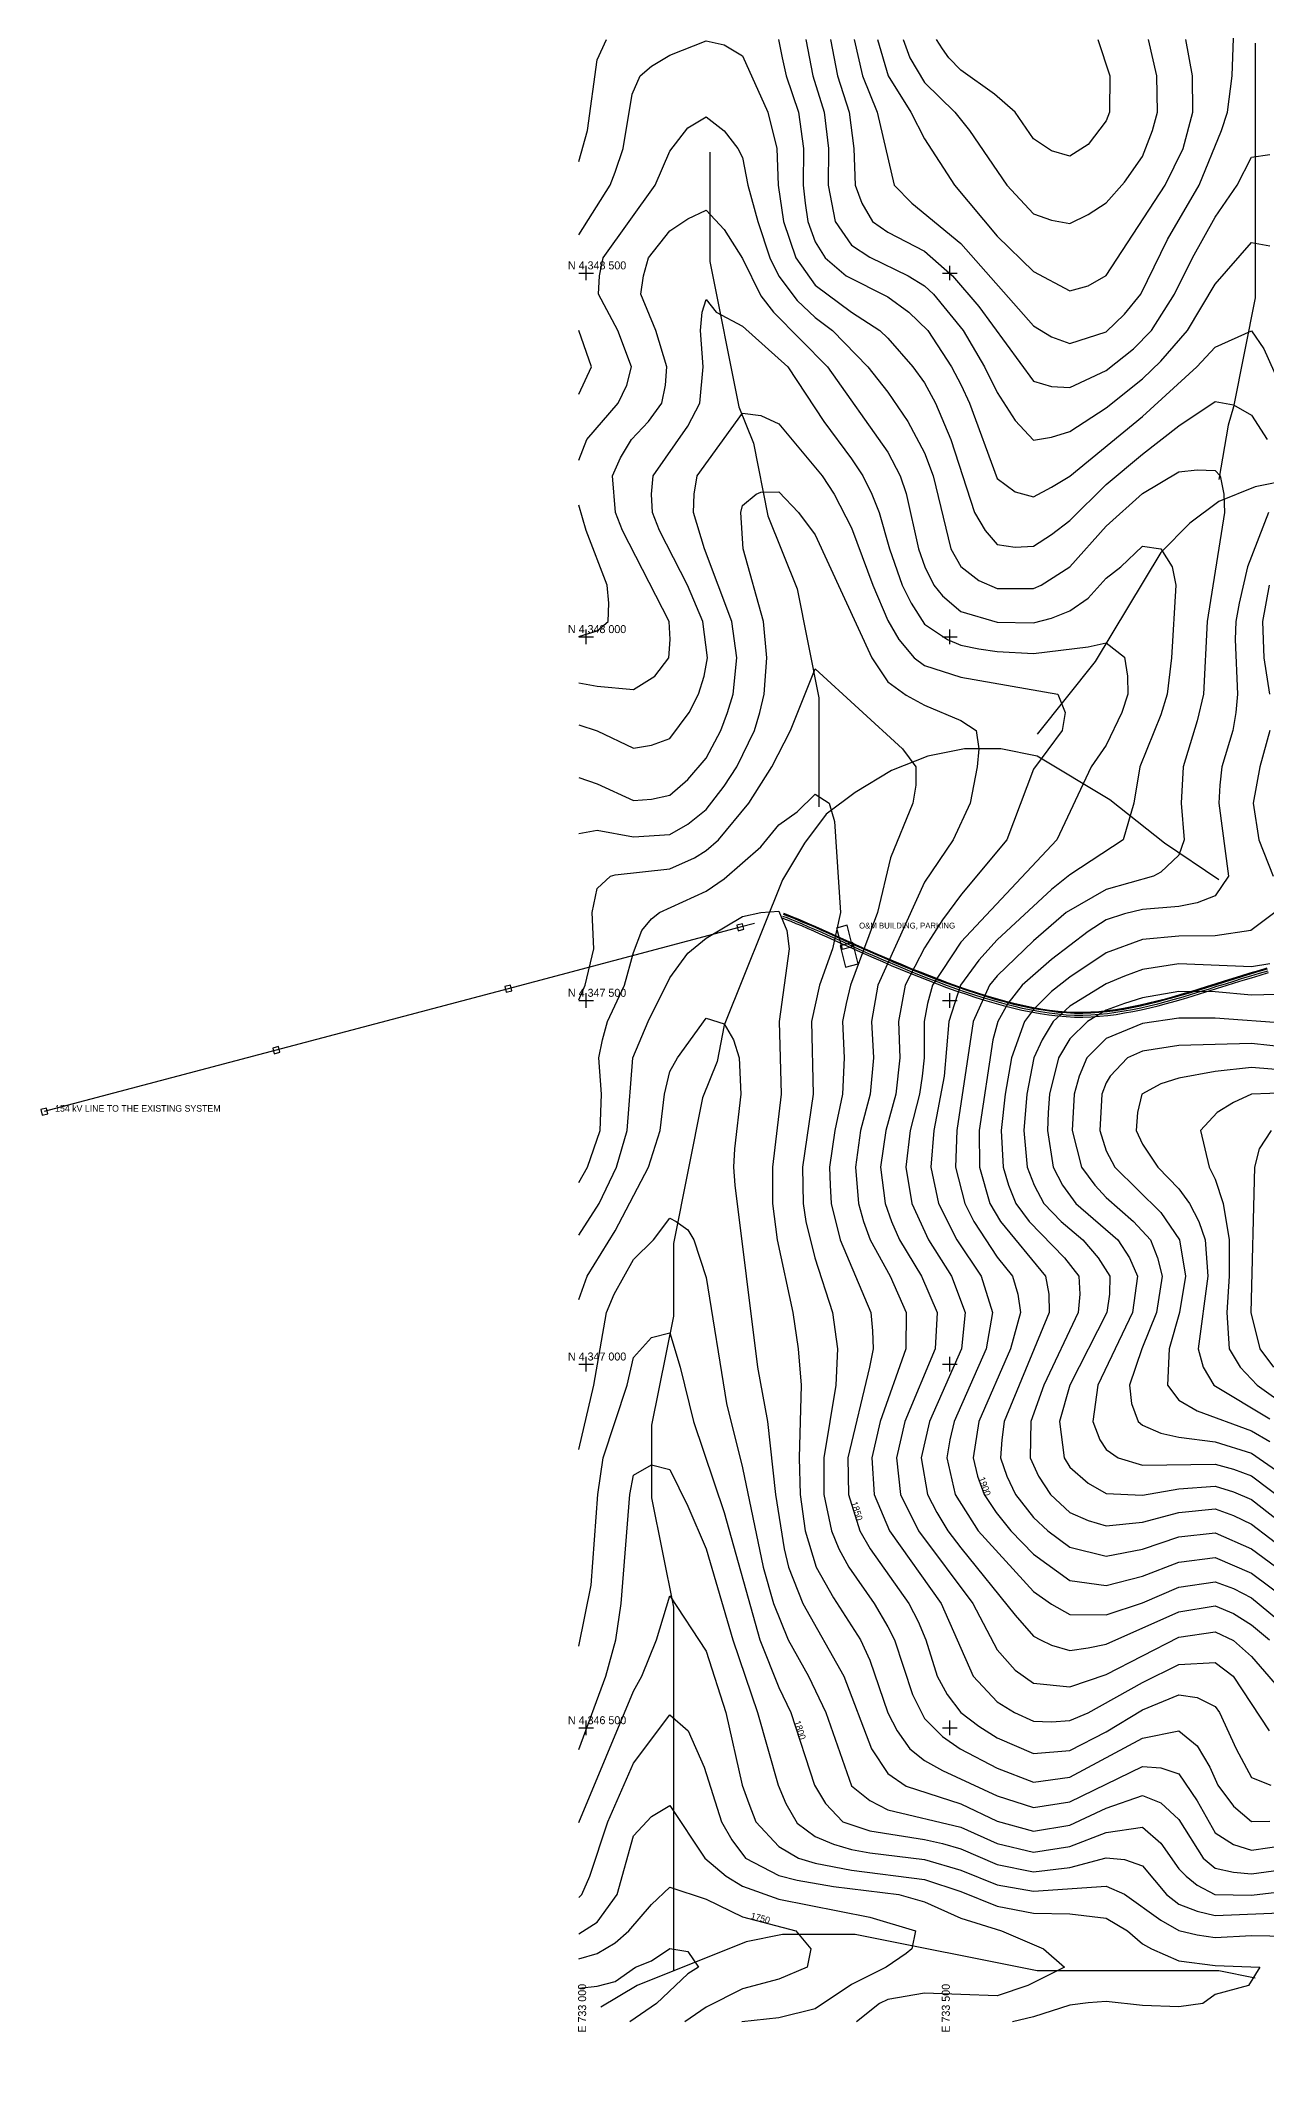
# Model space of a CAD drawing. Header units: metres. Extents: x 732250 to 738810, y 4346021 to 4350226.
# Drawn here: x 732250 to 733935, y 4346021 to 4348819 of the extents above; entities that cross this region are included whole.
import ezdxf
from ezdxf.enums import TextEntityAlignment as Align

# ---------------------------------------------------------------- set-up
doc = ezdxf.new("R2010")
doc.units = ezdxf.units.M
for name, color, linetype in [('GRID-COORDINATES', 8, 'Continuous'), ('MV-CABLE-33KV', 1, 'Continuous'), ('O&M-BUILDING', 2, 'Continuous'), ('OHL-154KV-CONNECTION', 6, 'Continuous'), ('ROAD-ACCESS-5.5M', 41, 'Continuous'), ('STREAM', 150, 'Continuous'), ('TOPO-CONTOUR-MAJOR', 8, 'Continuous'), ('TOPO-CONTOUR-MINOR', 252, 'Continuous'), ('TOPO-TEXT', 8, 'Continuous'), ('TRACK-EDGE', 41, 'Continuous')]:
    doc.layers.add(name, color=color, linetype=linetype)

msp = doc.modelspace()

# ---------------------------------------------------------------- linework, layer by layer
at = {"layer": 'GRID-COORDINATES'}
for p, q in [((732990, 4348500), (733010, 4348500)), ((733000, 4348490), (733000, 4348510)), ((733490, 4348500), (733510, 4348500)), ((733500, 4348490), (733500, 4348510)), ((732990, 4348000), (733010, 4348000)), ((733000, 4347990), (733000, 4348010)), ((733490, 4348000), (733510, 4348000)), ((733500, 4347990), (733500, 4348010)), ((732990, 4347500), (733010, 4347500)), ((733000, 4347490), (733000, 4347510)), ((733490, 4347500), (733510, 4347500)), ((733500, 4347490), (733500, 4347510)), ((732990, 4347000), (733010, 4347000)), ((733000, 4346990), (733000, 4347010)), ((733490, 4347000), (733510, 4347000)), ((733500, 4346990), (733500, 4347010)), ((732990, 4346500), (733010, 4346500)), ((733000, 4346490), (733000, 4346510)), ((733490, 4346500), (733510, 4346500)), ((733500, 4346490), (733500, 4346510))]:
    msp.add_line(p, q, dxfattribs=at)
at = {"layer": 'MV-CABLE-33KV'}
msp.add_lwpolyline([(733271.4, 4347619.8), (733277.3, 4347617.6), (733283.8, 4347615.1), (733290.9, 4347612.2), (733298.5, 4347609), (733306.6, 4347605.5), (733315.2, 4347601.7), (733324.3, 4347597.7), (733333.8, 4347593.5), (733343.6, 4347589), (733353.9, 4347584.4), (733364.5, 4347579.6), (733375.5, 4347574.8), (733386.8, 4347569.8), (733398.3, 4347564.7), (733410.1, 4347559.6), (733422.2, 4347554.4), (733434.4, 4347549.3), (733446.8, 4347544.1), (733459.4, 4347539.1), (733472.1, 4347534.1), (733484.9, 4347529.1), (733497.8, 4347524.4), (733510.7, 4347519.7), (733523.7, 4347515.2), (733536.7, 4347511), (733549.6, 4347506.9), (733562.5, 4347503.1), (733575.3, 4347499.6), (733588, 4347496.3), (733600.5, 4347493.4), (733612.9, 4347490.8), (733625.2, 4347488.6), (733637.2, 4347486.8), (733649, 4347485.4), (733660.5, 4347484.4), (733671.5, 4347483.9), (733682.6, 4347483.9), (733693.8, 4347484.2), (733705, 4347485), (733716.3, 4347486.1), (733727.6, 4347487.6), (733739, 4347489.4), (733750.4, 4347491.5), (733761.8, 4347493.9), (733773.3, 4347496.5), (733784.8, 4347499.3), (733796.4, 4347502.3), (733807.9, 4347505.5), (733819.5, 4347508.9), (733831.2, 4347512.3), (733842.8, 4347515.9), (733854.5, 4347519.5), (733866.1, 4347523.2), (733877.8, 4347526.9), (733889.5, 4347530.5), (733901.3, 4347534.2), (733913, 4347537.8), (733924.7, 4347541.3), (733936.4, 4347544.7)], dxfattribs=at)
at = {"layer": 'O&M-BUILDING'}
for points in [[(733344.2, 4347599.5), (733351.9, 4347570.5), (733366.4, 4347574.3), (733358.7, 4347603.3)], [(733349.2, 4347574.9), (733356.8, 4347545.9), (733374.2, 4347550.5), (733366.6, 4347579.5)]]:
    msp.add_lwpolyline(points, close=True, dxfattribs=at)
at = {"layer": 'OHL-154KV-CONNECTION'}
msp.add_lwpolyline([(733231.3, 4347605.8), (733212, 4347600.6), (732893, 4347516.1), (732574, 4347431.6), (732255, 4347347.1)], dxfattribs=at)
for points in [[(733214.8, 4347605.5), (733207.1, 4347603.5), (733209.2, 4347595.7), (733216.9, 4347597.8)], [(732895.8, 4347521), (732888.1, 4347519), (732890.2, 4347511.2), (732897.9, 4347513.3)], [(732576.9, 4347436.5), (732569.1, 4347434.5), (732571.2, 4347426.7), (732578.9, 4347428.8)], [(732257.9, 4347352), (732250.1, 4347350), (732252.2, 4347342.2), (732259.9, 4347344.3)]]:
    msp.add_lwpolyline(points, close=True, dxfattribs=at)
at = {"layer": 'ROAD-ACCESS-5.5M'}
msp.add_lwpolyline([(733270, 4347616), (733275.9, 4347613.9), (733282.3, 4347611.4), (733289.4, 4347608.5), (733297, 4347605.3), (733305, 4347601.8), (733313.6, 4347598.1), (733322.6, 4347594.1), (733332.1, 4347589.8), (733342, 4347585.4), (733352.3, 4347580.8), (733362.9, 4347576), (733373.9, 4347571.1), (733385.2, 4347566.1), (733396.7, 4347561), (733408.6, 4347555.9), (733420.6, 4347550.7), (733432.9, 4347545.6), (733445.3, 4347540.4), (733457.9, 4347535.4), (733470.7, 4347530.3), (733483.5, 4347525.4), (733496.4, 4347520.6), (733509.4, 4347515.9), (733522.4, 4347511.5), (733535.4, 4347507.2), (733548.4, 4347503.1), (733561.4, 4347499.3), (733574.2, 4347495.7), (733587, 4347492.4), (733599.7, 4347489.5), (733612.2, 4347486.9), (733624.5, 4347484.7), (733636.6, 4347482.8), (733648.5, 4347481.4), (733660.2, 4347480.4), (733671.4, 4347479.9), (733682.7, 4347479.9), (733694, 4347480.2), (733705.4, 4347481), (733716.8, 4347482.2), (733728.2, 4347483.7), (733739.7, 4347485.5), (733751.2, 4347487.6), (733762.7, 4347490), (733774.2, 4347492.6), (733785.8, 4347495.4), (733797.4, 4347498.5), (733809, 4347501.7), (733820.7, 4347505), (733832.3, 4347508.5), (733844, 4347512.1), (733855.7, 4347515.7), (733867.3, 4347519.4), (733879, 4347523), (733890.7, 4347526.7), (733902.4, 4347530.4), (733914.1, 4347533.9), (733925.8, 4347537.4), (733937.5, 4347540.8)], dxfattribs=at)
at = {"layer": 'STREAM'}
for points in [[(733920, 4348816), (733920, 4348466), (733890, 4348316), (733882.5, 4348291), (733870, 4348216)], [(733170, 4348666), (733170, 4348516), (733210, 4348316), (733230, 4348266), (733250, 4348166), (733290, 4348066), (733320, 4347916), (733320, 4347766)], [(734370, 4348266), (734295, 4348241), (734170, 4348216), (733970, 4348216), (733920, 4348206), (733870, 4348186), (733830, 4348156), (733790, 4348116), (733700, 4347966), (733620, 4347866)], [(733870, 4347666), (733795, 4347716), (733720, 4347776), (733620, 4347836), (733570, 4347846), (733520, 4347846), (733470, 4347836), (733420, 4347816), (733370, 4347786), (733330, 4347756), (733300, 4347716), (733270, 4347666), (733190, 4347466), (733180, 4347416), (733160, 4347366), (733120, 4347166), (733120, 4347066), (733090, 4346916), (733090, 4346816), (733120, 4346666), (733120, 4346166)], [(733920, 4346156), (733870, 4346166), (733620, 4346166), (733370, 4346216), (733270, 4346216), (733220, 4346206), (733070, 4346146), (733020, 4346116)]]:
    msp.add_lwpolyline(points, dxfattribs=at)
at = {"layer": 'TOPO-CONTOUR-MAJOR'}
for points in [[(733368.6, 4348821), (733379.9, 4348771), (733400.1, 4348721), (733423.6, 4348621), (733448, 4348596), (733515, 4348540.7), (733615, 4348427.3), (733640, 4348412.2), (733665, 4348403), (733715, 4348419.3), (733740, 4348443.3), (733762.6, 4348471), (733799.5, 4348546), (733842.9, 4348621), (733873.5, 4348696), (733882, 4348721), (733888, 4348771), (733890, 4348822.8)], [(732990, 4348242.9), (733000.9, 4348271), (733043.9, 4348321), (733055.8, 4348346), (733062.3, 4348371), (733043.8, 4348421), (733016.9, 4348471), (733018.5, 4348496), (733023.3, 4348521), (733094.7, 4348621), (733115, 4348667.7), (733140, 4348699.5), (733165, 4348714.9), (733190, 4348695.6), (733208.7, 4348671), (733215, 4348659), (733222.3, 4348621), (733236, 4348571), (733252.5, 4348521), (733265, 4348495.9), (733290, 4348462.2), (733315, 4348438.7), (733338.5, 4348421), (733387.1, 4348371), (733415, 4348336.2), (733442.2, 4348296), (733465, 4348252.9), (733476.9, 4348221), (733501.6, 4348121), (733515, 4348096.7), (733540, 4348077.2), (733565, 4348066.3), (733615, 4348066.5), (733625.6, 4348071), (733665, 4348096), (733715, 4348151.8), (733765, 4348196.7), (733815, 4348226.6), (733840, 4348229.6), (733865, 4348228.6), (733871.8, 4348221), (733876.8, 4348196), (733877.6, 4348171), (733854, 4348021), (733848.6, 4347921), (733840, 4347884.2), (733821, 4347821), (733818.3, 4347771), (733822, 4347721), (733815, 4347699.7), (733790, 4347676.3), (733780.1, 4347671), (733715, 4347652.7), (733660.1, 4347621), (733615, 4347581.9), (733565, 4347534), (733554.6, 4347521), (733532.3, 4347471), (733509.7, 4347321), (733507.9, 4347271), (733520.5, 4347221), (733533.1, 4347196), (733565, 4347147.3), (733586.1, 4347121), (733593.6, 4347096), (733597.2, 4347071), (733583.4, 4347021), (733540.1, 4346921), (733532, 4346871), (733538.1, 4346846), (733547.3, 4346821), (733563.6, 4346796), (733583.8, 4346771), (733615, 4346738.8), (733665, 4346702.7), (733715, 4346695.7), (733765, 4346708.6), (733815, 4346728), (733865, 4346734.4), (733915, 4346712.5), (733965, 4346675)], [(732990, 4348000.3), (733015, 4348007.9), (733030.2, 4348021), (733031.1, 4348046), (733028.9, 4348071), (732999.9, 4348146), (732990, 4348181)], [(732990, 4347500.7), (732998.8, 4347521), (733010.8, 4347571), (733008.4, 4347621), (733015, 4347653.7), (733033.7, 4347671), (733040, 4347672.8), (733115, 4347680.7), (733148.8, 4347696), (733165, 4347705.9), (733181.9, 4347721), (733223.8, 4347771), (733255.3, 4347821), (733281.2, 4347871), (733315, 4347956.1), (733434.8, 4347846), (733453.5, 4347821), (733453.1, 4347796), (733449.1, 4347771), (733418.4, 4347696), (733400.5, 4347621), (733363.5, 4347521), (733357.6, 4347496), (733352.6, 4347471), (733354.7, 4347421), (733352.6, 4347371), (733342.1, 4347321), (733334.8, 4347271), (733335.4, 4347246), (733337.1, 4347221), (733349.4, 4347171), (733391.3, 4347071), (733393.9, 4347046), (733394.5, 4347021), (733389.6, 4346996), (733359.6, 4346871), (733360.5, 4346821), (733376.3, 4346771), (733390.5, 4346746), (733443.7, 4346671), (733456.3, 4346646), (733466.9, 4346621), (733482.7, 4346571), (733496.4, 4346546), (733515, 4346521), (733540, 4346502.5), (733565, 4346486.4), (733615, 4346464.9), (733665, 4346468.9), (733715, 4346494.7), (733765, 4346524.7), (733815, 4346545.4), (733840, 4346541.6), (733865, 4346529.3), (733871, 4346521), (733893.9, 4346471), (733915, 4346431.8), (733941.2, 4346421)], [(733965, 4347468.3), (733865, 4347475.5), (733815, 4347475.5), (733765, 4347468.4), (733715, 4347447.8), (733688.3, 4347421), (733678, 4347396), (733670.8, 4347371), (733668.1, 4347321), (733680.9, 4347271), (733699.2, 4347246), (733715, 4347229.1), (733752.6, 4347196), (733775.8, 4347171), (733785.7, 4347146), (733791.9, 4347121), (733784.2, 4347071), (733764, 4347021), (733747.2, 4346971), (733750, 4346946), (733759.2, 4346921), (733765, 4346916.1), (733790, 4346905.3), (733815, 4346899.4), (733865, 4346893.4), (733915, 4346877.8), (734015, 4346808.2)], [(732990, 4346612.1), (733006.7, 4346696), (733016.1, 4346821), (733023.4, 4346871), (733056.3, 4346971), (733065, 4347009.2), (733090, 4347036.7), (733115, 4347043), (733129.5, 4346996), (733147.8, 4346921), (733189.8, 4346796), (733238.7, 4346621), (733265, 4346555.3), (733281.6, 4346521), (733313.8, 4346421), (733329, 4346396), (733352.9, 4346371), (733390, 4346358.4), (733465, 4346346.7), (733490, 4346340.8), (733515, 4346333.7), (733565, 4346312.1), (733615, 4346301.9), (733665, 4346307.9), (733715, 4346321.4), (733740, 4346318.8), (733765, 4346310.4), (733798, 4346271), (733815, 4346257.5), (733840, 4346247.8), (733865, 4346241.9), (733965, 4346246)], [(732990, 4346182.3), (733015, 4346189.9), (733040, 4346204.3), (733058.7, 4346221), (733090, 4346257.1), (733115, 4346281), (733165, 4346264.3), (733215, 4346240.4), (733288.2, 4346221), (733308.8, 4346196), (733304.1, 4346171), (733265, 4346154.3), (733215, 4346141.4), (733165, 4346116.1), (733135.8, 4346096)]]:
    msp.add_lwpolyline(points, dxfattribs=at)
at = {"layer": 'TOPO-CONTOUR-MINOR'}
for points in [[(732990, 4348653.4), (733002, 4348696), (733015, 4348792.9), (733028.2, 4348821)], [(732990, 4348552.4), (733033.1, 4348621), (733040, 4348638.8), (733051, 4348671), (733063.5, 4348746), (733074.5, 4348771), (733090, 4348784.4), (733115, 4348799.3), (733165, 4348819), (733190, 4348813.5), (733215, 4348798.6), (733250, 4348721), (733262.1, 4348671), (733264, 4348621), (733271.5, 4348571), (733288.5, 4348521), (733315, 4348483.5), (733365, 4348446.4), (733403.8, 4348421), (733415, 4348410.6), (733449.3, 4348371), (733465, 4348348.9), (733480.2, 4348321), (733501.6, 4348271), (733533.9, 4348171), (733548.6, 4348146), (733565, 4348127), (733590, 4348123.3), (733615, 4348124.5), (733640, 4348140.7), (733665, 4348160), (733715, 4348209.2), (733765, 4348250.8), (733815, 4348290), (733865, 4348323.2), (733890, 4348319), (733915, 4348304.7), (733936.4, 4348271)], [(733264.6, 4348821), (733269.3, 4348796), (733274.8, 4348771), (733291.9, 4348721), (733298.8, 4348671), (733298.3, 4348621), (733301.2, 4348596), (733304.8, 4348571), (733315, 4348543), (733328.6, 4348521), (733357.3, 4348496), (733415, 4348467.5), (733443.5, 4348446), (733469.8, 4348421), (733502.5, 4348371), (733515.7, 4348346), (733527.3, 4348321), (733565, 4348217.5), (733590, 4348199.4), (733615, 4348192.5), (733640, 4348205.4), (733665, 4348220.7), (733765, 4348302.7), (733839.8, 4348371), (733865, 4348398.2), (733915, 4348420.7), (733931.6, 4348396), (733965.2, 4348321)], [(733302.2, 4348821), (733311.5, 4348771), (733327.4, 4348721), (733333.3, 4348671), (733332.8, 4348621), (733342.5, 4348571), (733365, 4348538.2), (733390, 4348521.8), (733442.9, 4348496), (733465, 4348482.6), (733477.7, 4348471), (733518.3, 4348421), (733547.9, 4348371), (733565, 4348335.6), (733590, 4348297.2), (733615, 4348270.3), (733640, 4348274.3), (733665, 4348282), (733715, 4348314.8), (733765, 4348354.7), (733790, 4348378.9), (733826.8, 4348421), (733865, 4348484.6), (733915, 4348541.8), (733940, 4348537.4)], [(733336.2, 4348821), (733345.7, 4348771), (733361.5, 4348721), (733368.2, 4348671), (733370.1, 4348621), (733379.2, 4348596), (733393.9, 4348571), (733415, 4348556.2), (733465, 4348530), (733503.7, 4348496), (733540, 4348454), (733615, 4348351.5), (733640, 4348344), (733665, 4348342.4), (733715, 4348366.2), (733752.5, 4348396), (733777.4, 4348421), (733809.1, 4348471), (733833.6, 4348521), (733865, 4348577), (733895.2, 4348621), (733915, 4348659.2), (733940, 4348663)], [(733400.7, 4348821), (733415.3, 4348771), (733446.4, 4348721), (733465, 4348684.6), (733506.5, 4348621), (733565, 4348550.7), (733615, 4348502.1), (733665, 4348475.3), (733690, 4348482.3), (733715, 4348496.5), (733796.1, 4348621), (733820.9, 4348671), (733834.2, 4348721), (733833.8, 4348771), (733824.4, 4348821)], [(733436, 4348821), (733445, 4348796), (733465, 4348761.7), (733506.8, 4348721), (733526.9, 4348696), (733578.2, 4348621), (733615, 4348581.4), (733640, 4348572.8), (733665, 4348568.3), (733690, 4348580.5), (733715, 4348596.4), (733740, 4348624.9), (733765, 4348660.4), (733778.7, 4348696), (733785.5, 4348721), (733784.8, 4348771), (733773.4, 4348821)], [(733703.3, 4348821), (733719.9, 4348771), (733719.5, 4348721), (733715, 4348709.2), (733690, 4348676.6), (733665, 4348660.8), (733640, 4348668.2), (733615, 4348684.7), (733589.9, 4348721), (733561.5, 4348746), (733515, 4348779), (733498.8, 4348796), (733490, 4348808.1), (733481.7, 4348821)], [(732990, 4347936.5), (733015, 4347931.9), (733065, 4347927.4), (733094.6, 4347946), (733113.9, 4347971), (733115.5, 4347996), (733114, 4348021), (733050, 4348146), (733040.6, 4348171), (733036.4, 4348221), (733047.4, 4348246), (733062.6, 4348271), (733085.8, 4348296), (733104.1, 4348321), (733109.2, 4348346), (733111.1, 4348371), (733095.8, 4348421), (733075.4, 4348471), (733078.7, 4348496), (733085.7, 4348521), (733115, 4348558.2), (733140, 4348574.3), (733165, 4348586.5), (733190, 4348559.7), (733215, 4348520.1), (733240, 4348468.5), (733257.6, 4348446), (733332, 4348371), (733415, 4348253.6), (733431.9, 4348221), (733440, 4348196.9), (733457.1, 4348121), (733465.6, 4348096), (733478, 4348071), (733490, 4348056.3), (733515, 4348034.7), (733565, 4348020.2), (733615, 4348019.1), (733640, 4348025.7), (733665, 4348035.8), (733690, 4348053.2), (733715, 4348080.5), (733735.1, 4348096), (733765, 4348124.5), (733790, 4348120.8), (733805.6, 4348096), (733810.8, 4348071), (733804.7, 4347971), (733799, 4347921), (733790, 4347892.8), (733761.3, 4347821), (733753.1, 4347771), (733738.2, 4347721), (733665, 4347672.6), (733640, 4347652.7), (733565, 4347583.4), (733540, 4347555.2), (733514.9, 4347521), (733498.6, 4347471), (733492.4, 4347396), (733478, 4347321), (733473.9, 4347271), (733484.4, 4347221), (733509.6, 4347171), (733543.2, 4347121), (733558.7, 4347071), (733549.8, 4347021), (733505.9, 4346921), (733500.1, 4346896), (733495.7, 4346871), (733507.2, 4346821), (733538.9, 4346771), (733615, 4346687.5), (733640, 4346669.9), (733665, 4346656), (733715, 4346655.6), (733765, 4346672), (733815, 4346693.6), (733865, 4346700.9), (733890, 4346691.4), (733915, 4346678.6), (733965, 4346637.2)], [(732990, 4347878.8), (733015, 4347870.7), (733065, 4347846.8), (733090, 4347850.8), (733115, 4347860), (733141.5, 4347896), (733154.3, 4347921), (733162.3, 4347946), (733166.8, 4347971), (733160.6, 4348021), (733139.2, 4348071), (733101.1, 4348146), (733091.3, 4348171), (733090.1, 4348196), (733092.1, 4348221), (733140, 4348289.5), (733156.3, 4348321), (733161.1, 4348371), (733157.2, 4348421), (733159.7, 4348446), (733165, 4348463.7), (733179, 4348446), (733215, 4348427.1), (733277.2, 4348371), (733326.8, 4348296), (733365, 4348244.4), (733380.6, 4348221), (733393, 4348196), (733403.1, 4348171), (733417, 4348121), (733434.6, 4348071), (733446.8, 4348046), (733465, 4348017.1), (733497, 4347996), (733515, 4347988.4), (733540, 4347983.3), (733565, 4347979.5), (733615, 4347976.8), (733690, 4347986.2), (733715, 4347991.8), (733740, 4347971.8), (733744.1, 4347946), (733744.9, 4347921), (733736.3, 4347896), (733715, 4347850.8), (733694.4, 4347821), (733647.3, 4347721), (733515, 4347579.9), (733476.4, 4347521), (733469.5, 4347496), (733464.8, 4347471), (733464.6, 4347421), (733461.9, 4347396), (733458.4, 4347371), (733445.5, 4347321), (733439.5, 4347271), (733447.8, 4347221), (733470.6, 4347171), (733502.2, 4347121), (733521.3, 4347071), (733516.2, 4347021), (733471.9, 4346921), (733460.6, 4346871), (733469.2, 4346821), (733482, 4346796), (733497.2, 4346771), (733515, 4346747.7), (733590, 4346654.9), (733615, 4346626.1), (733624.6, 4346621), (733640, 4346613.8), (733665, 4346606.5), (733690, 4346610.1), (733715, 4346615), (733815, 4346659.3), (733865, 4346667.6), (733890, 4346657), (733915, 4346641.8), (733939.6, 4346621)], [(732990, 4348333.3), (733007.5, 4348371), (732990, 4348421.1)], [(732990, 4347806.6), (733015, 4347797.9), (733065, 4347774.7), (733090, 4347776.6), (733115, 4347782), (733140, 4347803.7), (733165, 4347833.1), (733185.3, 4347871), (733194.5, 4347896), (733202, 4347921), (733207.1, 4347971), (733200.1, 4348021), (733162.7, 4348121), (733147.4, 4348171), (733148.4, 4348196), (733152.7, 4348221), (733215, 4348307.3), (733240, 4348304.2), (733265, 4348292.5), (733324.3, 4348221), (733341, 4348196), (733365, 4348149.8), (733394.1, 4348071), (733415, 4348022.1), (733430.1, 4347996), (733451.2, 4347971), (733465, 4347960.3), (733515, 4347944.2), (733648.5, 4347921), (733658.8, 4347896), (733654.7, 4347871), (733615, 4347817.9), (733578.5, 4347721), (733516.3, 4347646), (733490, 4347610.6), (733465, 4347572.2), (733438.5, 4347521), (733429.5, 4347471), (733431.4, 4347421), (733425.8, 4347371), (733412, 4347321), (733404.9, 4347271), (733411, 4347221), (733419.9, 4347196), (733430.9, 4347171), (733461.3, 4347121), (733482.6, 4347071), (733480, 4347021), (733438.1, 4346921), (733426.5, 4346871), (733432.4, 4346821), (733457.1, 4346771), (733531.5, 4346671), (733565, 4346607.2), (733590, 4346579.2), (733615, 4346561.5), (733665, 4346556.4), (733715, 4346573.5), (733815, 4346624.8), (733865, 4346632.2), (733890, 4346620), (733915, 4346598.2), (733965, 4346539.8)], [(732990, 4347729.3), (733015, 4347734.3), (733065, 4347724.9), (733115, 4347728.1), (733140, 4347742.5), (733165, 4347762.6), (733190, 4347794.4), (733207.4, 4347821), (733231.4, 4347871), (733238.7, 4347896), (733244.7, 4347921), (733248.4, 4347971), (733243.7, 4348021), (733215.8, 4348121), (733212.7, 4348171), (733215, 4348180.2), (733233.8, 4348196), (733240, 4348198.7), (733265, 4348199.4), (733292.2, 4348171), (733315, 4348140.2), (733392.7, 4347971), (733415, 4347937.9), (733440, 4347919.8), (733465, 4347906), (733515, 4347884.8), (733536.2, 4347871), (733539.7, 4347846), (733537.4, 4347821), (733528, 4347771), (733504.7, 4347721), (733465, 4347662.6), (733401.2, 4347521), (733392.4, 4347471), (733395, 4347421), (733390.4, 4347371), (733377.4, 4347321), (733370.3, 4347271), (733374.4, 4347221), (733381.5, 4347196), (733390.5, 4347171), (733418.2, 4347121), (733439.9, 4347071), (733439.6, 4347021), (733404.3, 4346921), (733392.8, 4346871), (733396, 4346821), (733417.3, 4346771), (733487.9, 4346671), (733532.3, 4346571), (733565, 4346536), (733589, 4346521), (733615, 4346509.2), (733640, 4346508.4), (733665, 4346510.2), (733690, 4346520.8), (733765, 4346562.4), (733815, 4346587.2), (733865, 4346589.9), (733889.8, 4346571), (733939.3, 4346496)], [(733938.3, 4348171), (733909.5, 4348096), (733897.8, 4348046), (733893.4, 4348021), (733892.4, 4347996), (733895.6, 4347921), (733893.1, 4347896), (733889, 4347871), (733874, 4347821), (733871.3, 4347796), (733869.9, 4347771), (733883.3, 4347671), (733865, 4347643.6), (733840, 4347634.1), (733815, 4347629), (733765, 4347624.9), (733740, 4347618.9), (733715, 4347610.6), (733690, 4347594.6), (733640, 4347556.1), (733599.5, 4347521), (733580, 4347496), (733565.9, 4347471), (733559.3, 4347446), (733540.4, 4347321), (733540.8, 4347271), (733555.1, 4347221), (733569.8, 4347196), (733631.7, 4347121), (733636.3, 4347096), (733636.6, 4347071), (733574.9, 4346921), (733571.6, 4346896), (733569.9, 4346871), (733578.3, 4346846), (733590.1, 4346821), (733615, 4346789.4), (733634.9, 4346771), (733665, 4346748.2), (733715, 4346736.1), (733765, 4346745.6), (733815, 4346762.8), (733865, 4346768.3), (733915, 4346746.2), (733965, 4346708.9)], [(733939.1, 4348071), (733929.8, 4348021), (733931.7, 4347971), (733939.5, 4347921)], [(733940.2, 4347871), (733926.3, 4347821), (733916.9, 4347771), (733924.9, 4347721), (733944.6, 4347671)], [(732990, 4347249.7), (733001.7, 4347271), (733019.4, 4347321), (733021, 4347371), (733017.5, 4347421), (733022.3, 4347446), (733029.2, 4347471), (733052.6, 4347521), (733065, 4347565.9), (733076.8, 4347596), (733090, 4347612.4), (733100.9, 4347621), (733165, 4347650.4), (733190, 4347667.3), (733240, 4347711.1), (733265, 4347741.4), (733290, 4347759.3), (733315, 4347783.6), (733334.2, 4347771), (733341.5, 4347746), (733349.5, 4347621), (733338.6, 4347571), (733320.8, 4347521), (733309.9, 4347471), (733312.3, 4347371), (733297.6, 4347271), (733298.2, 4347221), (733302.1, 4347196), (733314.4, 4347146), (733338.8, 4347071), (733345.7, 4347021), (733343.2, 4346971), (733326.8, 4346871), (733327, 4346821), (733337.2, 4346771), (733347.6, 4346746), (733361, 4346721), (733396, 4346671), (733415, 4346639), (733423.8, 4346621), (733448.6, 4346546), (733465, 4346512.9), (733490, 4346488.3), (733514.4, 4346471), (733565, 4346444.4), (733615, 4346425.4), (733665, 4346432), (733765, 4346486), (733815, 4346495.8), (733840, 4346475.5), (733857.3, 4346446), (733868.5, 4346421), (733890, 4346392.2), (733915, 4346371.4), (733940, 4346371.9)], [(732990, 4347177.3), (733018.1, 4347221), (733041.9, 4347271), (733056.2, 4347321), (733064.4, 4347421), (733085.5, 4347471), (733115, 4347531.1), (733140, 4347565.2), (733165, 4347585.7), (733215, 4347615.4), (733240, 4347620.7), (733265, 4347622.9), (733275.9, 4347596), (733279.3, 4347571), (733265.3, 4347471), (733268.2, 4347371), (733256.3, 4347271), (733256.3, 4347221), (733262.5, 4347171), (733284.1, 4347071), (733291.5, 4347021), (733295.6, 4346971), (733292.8, 4346871), (733294.1, 4346821), (733301, 4346771), (733316.4, 4346721), (733340, 4346678.7), (733377.3, 4346621), (733390, 4346592.9), (733415, 4346520.5), (733427.6, 4346496), (733445.2, 4346471), (733465, 4346455), (733490, 4346441.4), (733565, 4346406.7), (733615, 4346390.3), (733665, 4346398.1), (733765, 4346446.9), (733790, 4346445.2), (733815, 4346437), (733840, 4346399.8), (733865, 4346355.5), (733890, 4346339.6), (733915, 4346331.8), (733965, 4346339.1)], [(733946.7, 4347621), (733913.8, 4347596), (733865, 4347588.9), (733815, 4347588.2), (733765, 4347583.9), (733715, 4347565.4), (733665, 4347532.2), (733640, 4347512.2), (733615, 4347487.7), (733602.5, 4347471), (733584.7, 4347421), (733576.2, 4347371), (733570.8, 4347321), (733573.3, 4347271), (733580.9, 4347246), (733590.9, 4347221), (733609.1, 4347196), (733657.5, 4347146), (733677.6, 4347121), (733679, 4347096), (733676.4, 4347071), (733629.4, 4346971), (733611.3, 4346921), (733610.3, 4346871), (733621.8, 4346846), (733638.6, 4346821), (733665, 4346796.1), (733690, 4346785.1), (733715, 4346777.6), (733765, 4346782.6), (733815, 4346796), (733865, 4346800.9), (733890, 4346792.1), (733915, 4346780), (733965, 4346741.7)], [(733940, 4347550.1), (733915, 4347546.3), (733815, 4347550.3), (733765, 4347542.6), (733740, 4347533.5), (733715, 4347522.8), (733665, 4347492.1), (733642.1, 4347471), (733626.8, 4347446), (733615.5, 4347421), (733605.7, 4347371), (733601.8, 4347321), (733606.4, 4347271), (733615.8, 4347246), (733629.4, 4347221), (733653.3, 4347196), (733683, 4347171), (733704.2, 4347146), (733720.2, 4347121), (733719.7, 4347096), (733715.8, 4347071), (733664.8, 4346971), (733650.9, 4346921), (733657.2, 4346871), (733665, 4346858.4), (733690, 4346836.3), (733715, 4346822.3), (733765, 4346819.8), (733815, 4346828.8), (733865, 4346832.2), (733890, 4346824.6), (733915, 4346813.7), (733965, 4346774.4)], [(733965, 4347508.4), (733915, 4347507.2), (733865, 4347511.8), (733815, 4347512.5), (733765, 4347503.8), (733740, 4347495.8), (733715, 4347486.8), (733689.1, 4347471), (733665, 4347447.1), (733649.5, 4347421), (733637.2, 4347371), (733635.3, 4347346), (733634.1, 4347321), (733641.9, 4347271), (733654.9, 4347246), (733673.2, 4347221), (733731.2, 4347171), (733747.1, 4347146), (733757.9, 4347121), (733751.1, 4347071), (733703.6, 4346971), (733696.6, 4346921), (733706.2, 4346896), (733715, 4346882.7), (733731.5, 4346871), (733765, 4346861.3), (733865, 4346862.5), (733890, 4346855.5), (733915, 4346846.3), (733965, 4346808.3)], [(732990, 4347088.9), (733001.5, 4347121), (733040, 4347183.1), (733085.7, 4347271), (733101.7, 4347321), (733107.8, 4347371), (733115, 4347402.1), (733125.6, 4347421), (733165, 4347475.6), (733190, 4347467.9), (733202.6, 4347446), (733210.4, 4347421), (733212.9, 4347371), (733204, 4347296), (733202.4, 4347271), (733204.5, 4347246), (733235.8, 4346996), (733249.2, 4346921), (733260.3, 4346821), (733272.2, 4346746), (733278.4, 4346721), (733297.9, 4346671), (733354.5, 4346571), (733392.3, 4346471), (733415, 4346437.2), (733440, 4346419.8), (733515, 4346395.4), (733565, 4346371.9), (733615, 4346358.2), (733665, 4346366.3), (733715, 4346389.8), (733765, 4346406.8), (733790, 4346396.7), (733815, 4346374.1), (733848.4, 4346321), (733865, 4346307), (733890, 4346301.4), (733915, 4346299.2), (733965, 4346306.2)], [(733965, 4347435.3), (733915, 4347440.6), (733815, 4347438), (733765, 4347430.3), (733744.5, 4347421), (733720.7, 4347396), (733715, 4347386.8), (733708.9, 4347371), (733706.4, 4347321), (733715, 4347293.4), (733726.8, 4347271), (733790, 4347208.4), (733815.9, 4347171), (733824, 4347121), (733815.7, 4347071), (733801.5, 4347021), (733799.1, 4346971), (733815, 4346950.7), (733840, 4346935.8), (733915, 4346908.3), (733940, 4346893.5)], [(733965, 4347403.7), (733915, 4347407.9), (733865, 4347402.3), (733815, 4347393.2), (733790, 4347385.4), (733763.8, 4347371), (733758.1, 4347346), (733756.4, 4347321), (733765, 4347302.3), (733786.2, 4347271), (733815, 4347241.1), (733829.6, 4347221), (733842.3, 4347196), (733851.2, 4347171), (733854.6, 4347121), (733841.5, 4347021), (733848.2, 4346996), (733862.8, 4346971), (733940, 4346924.9)], [(733965, 4347372.8), (733915, 4347371.1), (733890, 4347359.8), (733867.7, 4347346), (733844.8, 4347321), (733856.8, 4347271), (733865, 4347254.3), (733875.8, 4347221), (733884.2, 4347171), (733884.3, 4347121), (733880.9, 4347071), (733884.1, 4347021), (733899.2, 4346996), (733922.5, 4346971), (734015, 4346905.1)], [(733941.7, 4347321), (733925.1, 4347296), (733918.8, 4347271), (733913.7, 4347071), (733926.2, 4347021), (733945.2, 4346996)], [(732990, 4346882.6), (733010.5, 4346971), (733028.2, 4347071), (733038.6, 4347096), (733065, 4347143.8), (733092.4, 4347171), (733115, 4347200.7), (733123.9, 4347196), (733140, 4347184.8), (733148, 4347171), (733165, 4347119.3), (733192.8, 4346946), (733215, 4346857.6), (733243.5, 4346721), (733257.7, 4346671), (733277.6, 4346621), (733305.7, 4346571), (733329.6, 4346521), (733365, 4346420.5), (733390, 4346400), (733415, 4346387.3), (733515, 4346363.3), (733565, 4346341.2), (733615, 4346329.2), (733665, 4346336.9), (733715, 4346356), (733765, 4346363.6), (733790, 4346341.5), (733815, 4346306.4), (733824.9, 4346296), (733840, 4346283.8), (733864.2, 4346271), (733915, 4346270.2), (733965, 4346275.9)], [(732990, 4346470.3), (733027.1, 4346571), (733040.7, 4346621), (733048, 4346671), (733060, 4346821), (733065, 4346847.3), (733090, 4346861.4), (733115, 4346855.2), (733140, 4346804.7), (733165, 4346746.1), (733201.8, 4346621), (733235.5, 4346521), (733263.8, 4346421), (733274.5, 4346396), (733290, 4346369), (733315, 4346350.8), (733340, 4346340.2), (733365, 4346332.7), (733390, 4346328.3), (733465, 4346319.2), (733515, 4346304.4), (733565, 4346284.4), (733615, 4346275.4), (733715, 4346282.5), (733740, 4346271.5), (733790, 4346235.7), (733815, 4346221.6), (733840, 4346215.6), (733865, 4346211.8), (733915, 4346214.4), (733965, 4346213.7)], [(732990, 4346369.8), (733065, 4346550.6), (733076.5, 4346571), (733096.6, 4346621), (733115, 4346681.7), (733165, 4346605.5), (733192.3, 4346521), (733214.4, 4346421), (733223.5, 4346396), (733233.5, 4346371), (733265, 4346336.9), (733291.8, 4346321), (733315, 4346313.8), (733365, 4346304.5), (733465, 4346291.7), (733515, 4346275.2), (733565, 4346254.8), (733615, 4346245.2), (733665, 4346244.5), (733715, 4346238.5), (733744.4, 4346221), (733765, 4346203.3), (733777.1, 4346196), (733815, 4346179.8), (733865, 4346173.2), (733926.2, 4346171), (733910.6, 4346146), (733865, 4346133.5), (733847.9, 4346121), (733815, 4346116.4), (733765, 4346118.1), (733715, 4346124), (733690, 4346121.9), (733665, 4346118.8), (733615, 4346102.7), (733586.2, 4346096)], [(732990, 4346266.8), (732994, 4346271), (733004.9, 4346296), (733029.9, 4346371), (733065, 4346451.5), (733115, 4346517.8), (733140.2, 4346496), (733162.5, 4346446), (733186.2, 4346371), (733200.3, 4346346), (733219, 4346321), (733265, 4346297.2), (733290, 4346290.5), (733340, 4346281.8), (733430, 4346271), (733465, 4346261), (733515, 4346238.6), (733570.9, 4346221), (733628.9, 4346196), (733657.6, 4346171), (733607.1, 4346146), (733565, 4346131.7), (733465, 4346135.1), (733415, 4346126.7), (733403.4, 4346121), (733371.6, 4346096)], [(732990, 4346216.8), (733015, 4346233.1), (733042.7, 4346271), (733065, 4346351.4), (733090, 4346378), (733115, 4346393.2), (733163.4, 4346321), (733192.7, 4346296), (733215, 4346282.5), (733265, 4346264.5), (733390, 4346239.9), (733452.8, 4346221), (733447.8, 4346196), (733440, 4346189.9), (733412.6, 4346171), (733365, 4346147.3), (733315, 4346113.6), (733265, 4346101.4), (733214.2, 4346096)], [(732990, 4346142), (733015, 4346144.8), (733040, 4346151.1), (733067.9, 4346171), (733090, 4346179.6), (733115, 4346196.9), (733140, 4346192.4), (733154.4, 4346171), (733140, 4346161.8), (733096.8, 4346121), (733060, 4346096)]]:
    msp.add_lwpolyline(points, dxfattribs=at)
at = {"layer": 'TRACK-EDGE'}
for points in [[(733269.1, 4347613.4), (733274.9, 4347611.3), (733281.3, 4347608.8), (733288.3, 4347606), (733295.9, 4347602.8), (733303.9, 4347599.3), (733312.5, 4347595.6), (733321.5, 4347591.5), (733331, 4347587.3), (733340.9, 4347582.9), (733351.2, 4347578.3), (733361.8, 4347573.5), (733372.8, 4347568.6), (733384.1, 4347563.6), (733395.6, 4347558.5), (733407.5, 4347553.4), (733419.5, 4347548.2), (733431.8, 4347543), (733444.3, 4347537.9), (733456.9, 4347532.8), (733469.7, 4347527.8), (733482.5, 4347522.8), (733495.5, 4347518), (733508.5, 4347513.4), (733521.5, 4347508.9), (733534.6, 4347504.5), (733547.6, 4347500.5), (733560.6, 4347496.6), (733573.5, 4347493), (733586.4, 4347489.8), (733599.1, 4347486.8), (733611.7, 4347484.2), (733624.1, 4347481.9), (733636.3, 4347480.1), (733648.3, 4347478.7), (733660, 4347477.7), (733671.4, 4347477.2), (733682.7, 4347477.1), (733694.2, 4347477.5), (733705.6, 4347478.3), (733717.1, 4347479.4), (733728.6, 4347480.9), (733740.1, 4347482.8), (733751.7, 4347484.9), (733763.3, 4347487.3), (733774.9, 4347489.9), (733786.5, 4347492.8), (733798.1, 4347495.8), (733809.8, 4347499), (733821.4, 4347502.4), (733833.1, 4347505.9), (733844.8, 4347509.4), (733856.5, 4347513.1), (733868.2, 4347516.7), (733879.9, 4347520.4), (733891.6, 4347524.1), (733903.2, 4347527.7), (733914.9, 4347531.3), (733926.6, 4347534.8), (733938.3, 4347538.2)], [(733270.9, 4347618.6), (733276.8, 4347616.4), (733283.4, 4347613.9), (733290.4, 4347611), (733298, 4347607.8), (733306.1, 4347604.4), (733314.7, 4347600.6), (733323.8, 4347596.6), (733333.2, 4347592.3), (733343.1, 4347587.9), (733353.4, 4347583.3), (733364, 4347578.5), (733375, 4347573.6), (733386.3, 4347568.6), (733397.8, 4347563.5), (733409.6, 4347558.4), (733421.7, 4347553.3), (733433.9, 4347548.1), (733446.4, 4347543), (733458.9, 4347537.9), (733471.7, 4347532.9), (733484.5, 4347528), (733497.4, 4347523.2), (733510.3, 4347518.5), (733523.3, 4347514.1), (733536.3, 4347509.8), (733549.2, 4347505.7), (733562.1, 4347501.9), (733574.9, 4347498.4), (733587.7, 4347495.1), (733600.3, 4347492.2), (733612.7, 4347489.6), (733625, 4347487.4), (733637, 4347485.5), (733648.8, 4347484.1), (733660.4, 4347483.2), (733671.5, 4347482.7), (733682.7, 4347482.6), (733693.9, 4347483), (733705.1, 4347483.8), (733716.5, 4347484.9), (733727.8, 4347486.4), (733739.2, 4347488.2), (733750.6, 4347490.3), (733762.1, 4347492.6), (733773.6, 4347495.3), (733785.1, 4347498.1), (733796.7, 4347501.1), (733808.3, 4347504.3), (733819.9, 4347507.7), (733831.5, 4347511.1), (733843.2, 4347514.7), (733854.8, 4347518.3), (733866.5, 4347522), (733878.2, 4347525.7), (733889.9, 4347529.3), (733901.6, 4347533), (733913.3, 4347536.6), (733925.1, 4347540.1), (733936.8, 4347543.5)]]:
    msp.add_lwpolyline(points, dxfattribs=at)

# ---------------------------------------------------------------- texts
at = {"layer": 'GRID-COORDINATES'}
for s, p in [('N 4 348 500', (732975, 4348505)), ('N 4 348 000', (732975, 4348005)), ('N 4 347 500', (732975, 4347505)), ('N 4 347 000', (732975, 4347005)), ('N 4 346 500', (732975, 4346505))]:
    msp.add_text(s, height=11, dxfattribs=at).set_placement(p)
for s, p in [('E 733 000', (733000, 4346081)), ('E 733 500', (733500, 4346081))]:
    msp.add_text(s, height=11, rotation=90, dxfattribs=at).set_placement(p)
at = {"layer": 'O&M-BUILDING'}
msp.add_text('O&M BUILDING, PARKING', height=8, dxfattribs=at).set_placement((733375.3, 4347598.9))
at = {"layer": 'OHL-154KV-CONNECTION'}
msp.add_text('154 kV LINE TO THE EXISTING SYSTEM', height=9, dxfattribs=at).set_placement((732270, 4347347.1))
at = {"layer": 'TOPO-TEXT'}
for s, rotation, p in [('1900', 290.2762, (733543.8, 4346830.5)), ('1850', 287.4847, (733368.1, 4346796.8)), ('1800', 287.8575, (733289.8, 4346495.6)), ('1750', 345.1338, (733238.5, 4346234.2))]:
    msp.add_text(s, height=9, rotation=rotation, dxfattribs=at).set_placement(p, align=Align.CENTER)

doc.saveas('drawing.dxf')
